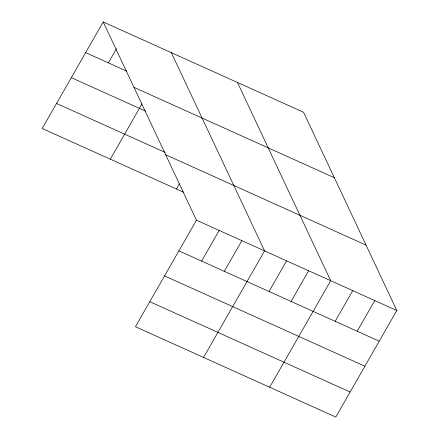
<?xml version="1.0" encoding="UTF-8"?>
<svg xmlns="http://www.w3.org/2000/svg" width="439" height="439" viewBox="0 0 439 439"><rect width="100%" height="100%" fill="white"/><g stroke="black" fill="none" stroke-linecap="round" stroke-linejoin="round"><path stroke-width="0.66" d="M103.214 21.95L196.452 220.186L135.437 326.731L335.786 417.05L396.801 310.505L303.563 112.269L103.214 21.95L42.199 128.495L183.776 192.32M108.356 62.859L116.461 48.702M110.315 159.203L142.033 103.813M176.429 189.006L179.364 183.886M201.594 261.095L219.16 230.426M224.302 271.329L241.867 240.66M203.553 357.439L264.574 250.894L171.331 52.658M269.047 291.501L286.612 260.832M291.084 301.439L308.65 270.764M269.672 387.247L330.688 280.702L237.45 82.466M335.16 321.31L352.726 290.634M357.198 331.242L374.763 300.572M85.649 52.62L126.767 71.156M133.983 87.366L334.331 177.685M71.31 77.659L145.55 111.127M56.538 103.456L165.059 152.377M165.684 154.769L366.033 245.088M196.452 220.186L396.801 310.505M178.887 250.861L379.236 341.18M164.548 275.895L364.897 366.214M149.776 301.692L350.124 392.011"/></g></svg>
